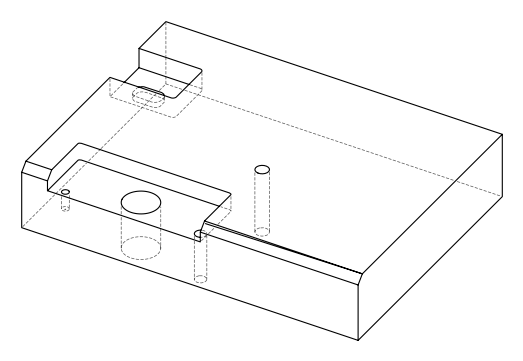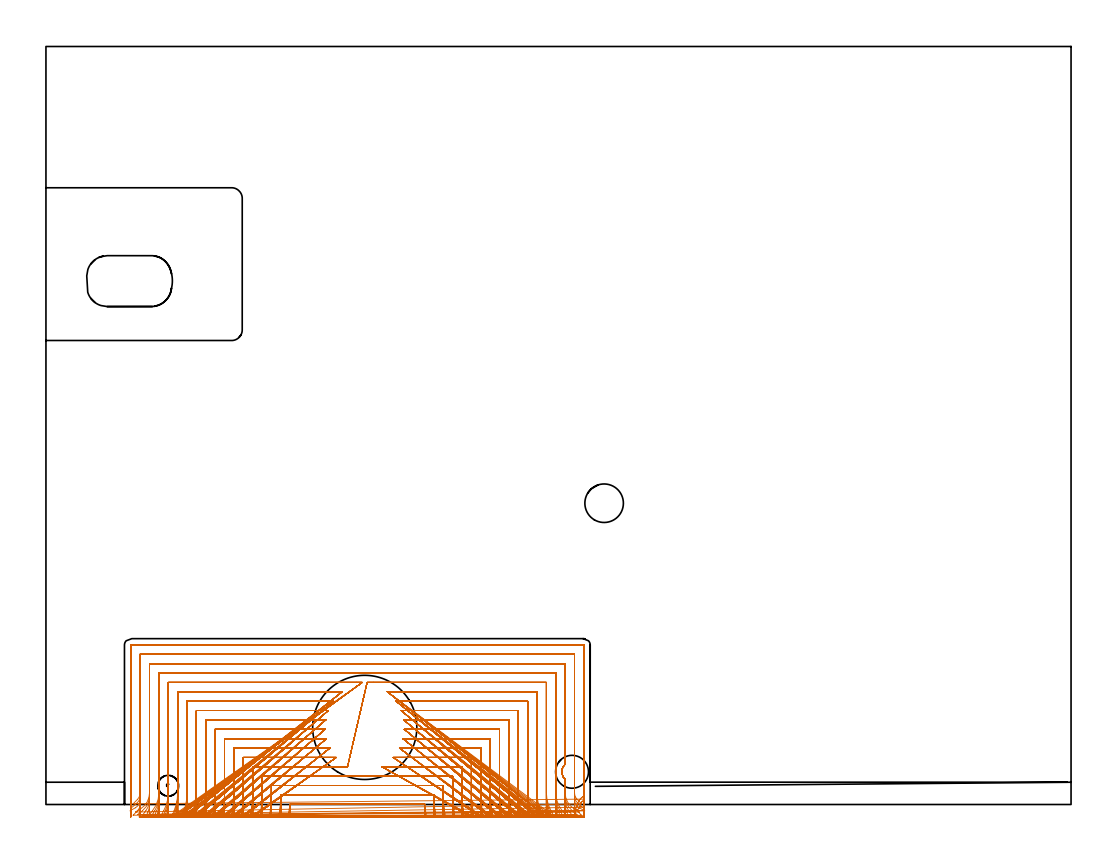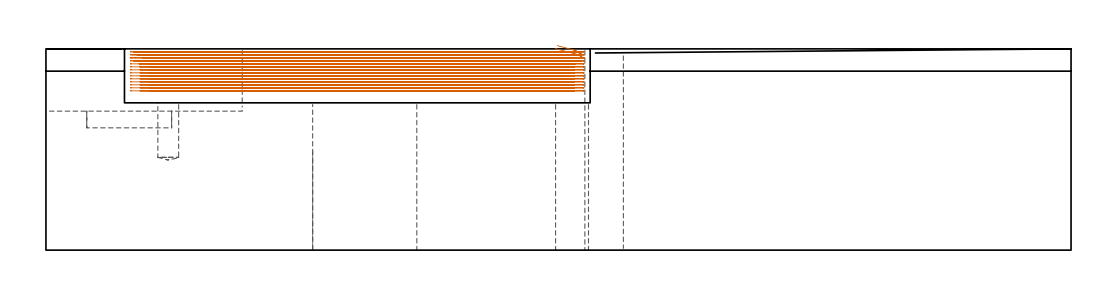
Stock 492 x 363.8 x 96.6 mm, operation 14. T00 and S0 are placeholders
(PLAN: 15 operations, 11 tool changes, 317.1 min)
(1 SPOT_DRILL | STEP1HOLE | NXT0321_9005460120000 | 0.04 min | 2836 mm3)
(2 SPOT_DRILL_1 | STEP1HOLE_1 | NXT0321_9005460120000 | 0.05 min | 182 mm3)
(3 SPOT_DRILL_2 | STEP1POCKET | NXT0321_9005460120000 | 0.03 min | 2808 mm3)
(4 DRILL_THROUGH_HOLE_INTO_CENTER | STEP1HOLE | NXT0301_065 | 0.31 min | 4894 mm3)
(5 DRILL_TO_ENLARGE_THROUGH_HOLE | STEP1HOLE | UGT0301_240 | 0.32 min | 11156 mm3)
(6 DRILL_BLIND_HOLE_INTO_CENTER | STEP1HOLE_1 | NXT0301_042 | 0.05 min | 298 mm3)
(7 GUN_DRILL_THROUGH_HOLE | STEP1HOLE_1 | UGT0307_003 | 0.49 min | 3298 mm3)
(8 SPADE_DRILL_TO_ENLARGE_THROUGH_HOLE | STEP1HOLE_1 | UGT0306_009 | 0.42 min | 22130 mm3)
(9 INDEXABLE_INSERT_DRILL_THROUGH_HOLE_FROM_SOLID | STEP1HOLE_2 | NXT0302_038 | 0.31 min | 189592 mm3)
(10 DRILL_BLIND_HOLE_INTO_CENTER_1 | STEP1POCKET | NXT0301_127 | 0.12 min | 2134 mm3)
(11 AREA_MILL | FG_CHAMFER_SURFACE | UGT0205_001 | 1.46 min | 2504 mm3)
(12 AREA_MILL_1 | FG_CHAMFER_SURFACE_1 | UGT0205_001 | 7.63 min | 13590 mm3)
(13 MILL_RECTANGULAR_POCKET | POCKET_RECTANGULAR_STRAIGHT | UGT0201_100 | Follow Part, ap 4.5, ae 75% | 2.06 min | 34466 mm3)
(14 MILL_SLOT | SLOT_PARTIAL_RECTANGULAR | NXT0201_008 | Follow Part, ap 1.5, ae 75% | 271.31 min | 401217 mm3)
(15 MILL_SLOT_1 | SLOT_PARTIAL_RECTANGULAR_1 | NXT0201_013 | Follow Part, ap 2.5, ae 75% | 32.54 min | 178965 mm3)
(TOOL NXT0321_9005460120000 | NC Spot Drill, 142deg, 12mm, Carbide, Uncoated | D12 PA142 FL30 Z2)
(TOOL NXT0301_065 | Carbide Drill 9.4mm [860.1-0940-075A1-MM 2214] | D9.4 PA140 FL98 Z2)
(TOOL UGT0301_240 | Twist Drill 15.8 mm | D15.8 PA118 FL120 Z2)
(TOOL NXT0301_042 | Carbide Drill 7.1mm [860.1-0710-057A1-MM 2214] | D7.1 PA140 FL85 Z2)
(TOOL UGT0307_003 | Gun Drill 7 mm | D7 PA130 FL24 Z1)
(TOOL UGT0306_009 | Spade Drill 18.5mm | D18.5 PA132 FL10 Z2)
(TOOL NXT0302_038 | Index. Insert Drill 50mm [880-D5000L50-04] | D50 PA176 FL200 Z2)
(TOOL NXT0301_127 | Carbide Drill 10mm [861.1-1000-030A1-GP GC34] | D10 PA150 FL31.2 Z2)
(TOOL UGT0205_001 | Chamfer Mill 20 x 3 x 45 deg. | D20 FL50 Z2)
(TOOL UGT0201_100 | End Mill 18 mm | D18 FL22 Z2)
(TOOL NXT0201_008 | ENDMILL 6mm [2P460-0600-NA 1630] | D6 FL26 Z6)
(TOOL NXT0201_013 | ENDMILL 10mm | D10 FL30 Z4)
(OP 14 MILL_SLOT, part 1 of 2)
G17 G21 G94 G90
T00 M6
G54
G17 G0 G90 X182.519 Y-5.981 S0 M3
G43 Z106.6 H1
Z95.161
G94 G1 X182.183 Y-3. F250.
G2 X181.897 Y0.1 R76.5 F500.
G1 X117.003
G2 X116.716 Y-3. R76.5
G1 X116.38 Y-5.981 F250.
X187.071 Y-5.979
X186.713 Y-3.
G2 X186.207 Y4.6 R72. F500.
G1 X112.693
G2 X112.186 Y-3. R72.
G1 X111.828 Y-5.979 F250.
X191.629 Y-5.976
X191.248 Y-3.
G2 X190.7 Y5.581 R67.5 F500.
G1 Y9.1
X108.2
Y5.588
G2 X107.651 Y-3. R67.5
G1 X107.27 Y-5.976 F250.
X196.196 Y-5.972
X195.787 Y-3.
G2 X195.2 Y5.581 R63. F500.
G1 Y13.6
X103.7
Y5.588
G2 X103.112 Y-3. R63.
G1 X102.703 Y-5.972 F250.
X200.773 Y-5.968
X200.333 Y-3.
G2 X199.7 Y5.581 R58.5 F500.
G1 Y18.1
X164.249
X161.249 F250.
X205.363 Y-5.962 F500.
X204.886 Y-3. F250.
G2 X204.2 Y5.581 R54. F500.
G1 Y22.6
X169.626
X166.626 F250.
X209.969 Y-5.955 F500.
X209.449 Y-3. F250.
G2 X208.7 Y5.581 R49.5 F500.
G1 Y27.1
X172.643
X169.643 F250.
X214.598 Y-5.945 F500.
X214.026 Y-3. F250.
G2 X213.2 Y5.581 R45. F500.
G1 Y31.6
X174.325
X171.325 F250.
X219.255 Y-5.932 F500.
X218.619 Y-3. F250.
G2 X217.7 Y5.581 R40.5 F500.
G1 Y36.1
X174.98
X171.98 F250.
X223.953 Y-5.914 F500.
X223.238 Y-3. F250.
G2 X222.2 Y5.581 R36. F500.
G1 Y40.6
X174.701
X171.701 F250.
X228.709 Y-5.887 F500.
X227.891 Y-3. F250.
G2 X226.7 Y5.581 R31.5 F500.
G1 Y45.1
X173.451
X170.451 F250.
X233.553 Y-5.844 F500.
X232.6 Y-3. F250.
G2 X231.2 Y5.581 R27. F500.
G1 Y49.6
X171.03
X168.03 F250.
X238.545 Y-5.773 F500.
X237.401 Y-3. F250.
G2 X235.7 Y5.581 R22.5 F500.
G1 Y54.1
X166.835
X163.835 F250.
X243.807 Y-5.637 F500.
X242.377 Y-3. F250.
G2 X240.2 Y5.581 R18. F500.
G1 Y58.6
X157.159
X154.159 F250.
X144.74 Y18.1 F500.
X141.74 F250.
X99.2 F500.
Y5.588
G2 X98.566 Y-3. R58.5
G1 X98.126 Y-5.967 F250.
X139.371 Y22.6 F500.
X136.371 F250.
X94.7 F500.
Y5.588
G2 X94.013 Y-3. R54.
G1 X93.536 Y-5.962 F250.
X136.358 Y27.1 F500.
X133.358 F250.
X90.2 F500.
Y5.588
G2 X89.449 Y-3. R49.5
G1 X88.929 Y-5.955 F250.
X134.678 Y31.6 F500.
X131.678 F250.
X85.7 F500.
Y5.588
G2 X84.873 Y-3. R45.
G1 X84.3 Y-5.945 F250.
X134.023 Y36.1 F500.
X131.023 F250.
X81.2 F500.
Y5.588
G2 X80.279 Y-3. R40.5
G1 X79.643 Y-5.932 F250.
X134.302 Y40.6 F500.
X131.302 F250.
X76.7 F500.
Y5.588
G2 X75.661 Y-3. R36.
G1 X74.945 Y-5.913 F250.
X135.55 Y45.1 F500.
X132.55 F250.
X72.2 F500.
Y5.588
G2 X71.007 Y-3. R31.5
G1 X70.189 Y-5.886 F250.
X137.97 Y49.6 F500.
X134.97 F250.
X67.7 F500.
Y5.588
G2 X66.298 Y-3. R27.
G1 X65.343 Y-5.844 F250.
X142.162 Y54.1 F500.
X139.162 F250.
X63.2 F500.
Y5.588
G2 X61.496 Y-3. R22.5
G1 X60.351 Y-5.773 F250.
X151.832 Y58.6 F500.
X148.832 F250.
X58.7 F500.
Y11.983
Y8.983 F250.
Y9.017
Y6.017
Y5.588 F500.
G2 X56.519 Y-3. R18.
G1 X55.088 Y-5.637 F250.
X249.685 Y-5.316
X247.778 Y-3.
G2 X244.7 Y5.581 R13.5 F500.
G1 Y63.1
X54.2
Y5.588
G2 X51.116 Y-3. R13.5
G1 X49.207 Y-5.315 F250.
X255.947 Y-3.635
X253.408 Y-2.037
G2 X249.2 Y5.581 R9. F500.
G1 Y12.083
G2 X248.317 Y13.155 R4.88
X249.2 Y19.311 R4.887
G1 Y67.6
X49.7
Y5.588
G2 X45.488 Y-2.032 R9.
G1 X42.948 Y-3.628 F250.
X257.076 Y0.291 F500.
X254.98 Y2.437 F250.
G2 X253.7 Y5.581 R4.5 F500.
G1 Y10.956
Y13.956 F250.
Y17.435
Y20.435
Y72.1 F500.
X45.2
Y5.588
G2 X43.918 Y2.443 R4.5
G1 X41.821 Y0.297 F250.
X258.2 Y2.581 F500.
Y5.581 F250.
Y76.5 F500.
X258.195 Y76.555
X258.155 Y76.595
X258.1 Y76.6
X40.8
X40.745 Y76.595
X40.705 Y76.555
X40.7 Y76.5
Y5.588
Y2.588 F250.
G0 Z106.6
X182.303 Y-5.987
Z93.722
G1 X182.026 Y-3.
G2 X181.802 Y0.1 R76.5 F500.
G1 X117.098
G2 X116.874 Y-3. R76.5
G1 X116.597 Y-5.987 F250.
X186.841 Y-5.986
X186.547 Y-3.
G2 X186.2 Y4.057 R72. F500.
G1 Y4.6
X112.7
Y4.058
G2 X112.353 Y-3. R72.
G1 X112.059 Y-5.986 F250.
X191.384 Y-5.984
X191.07 Y-3.
G2 X190.7 Y4.057 R67.5 F500.
G1 Y9.1
X108.2
Y4.058
G2 X107.83 Y-3. R67.5
G1 X107.516 Y-5.984 F250.
X195.933 Y-5.981
X195.597 Y-3.
G2 X195.2 Y4.057 R63. F500.
G1 Y13.6
X103.7
Y4.058
G2 X103.303 Y-3. R63.
G1 X102.967 Y-5.981 F250.
X200.489 Y-5.978
X200.127 Y-3.
G2 X199.7 Y4.057 R58.5 F500.
G1 Y18.1
X164.249
X161.249 F250.
X205.055 Y-5.974 F500.
X204.663 Y-3. F250.
G2 X204.2 Y4.057 R54. F500.
G1 Y22.6
X169.626
X166.626 F250.
X209.633 Y-5.969 F500.
X209.206 Y-3. F250.
G2 X208.7 Y4.057 R49.5 F500.
G1 Y27.1
X172.643
X169.643 F250.
X214.227 Y-5.963 F500.
X213.757 Y-3. F250.
G2 X213.2 Y4.057 R45. F500.
G1 Y31.6
X174.325
X171.325 F250.
X218.842 Y-5.954 F500.
X218.32 Y-3. F250.
G2 X217.7 Y4.057 R40.5 F500.
G1 Y36.1
X174.979
X171.979 F250.
X223.487 Y-5.942 F500.
X222.899 Y-3. F250.
G2 X222.2 Y4.057 R36. F500.
G1 Y40.6
X174.699
X171.699 F250.
X228.173 Y-5.924 F500.
X227.501 Y-3. F250.
G2 X226.7 Y4.057 R31.5 F500.
G1 Y45.1
X173.449
X170.449 F250.
X232.923 Y-5.896 F500.
X232.139 Y-3. F250.
G2 X231.2 Y4.057 R27. F500.
G1 Y49.6
X171.027
X168.027 F250.
X237.776 Y-5.849 F500.
X236.835 Y-3. F250.
G2 X235.7 Y4.057 R22.5 F500.
G1 Y54.1
X166.831
X163.831 F250.
X242.817 Y-5.76 F500.
X241.641 Y-3. F250.
G2 X240.2 Y4.057 R18. F500.
G1 Y58.6
X157.148
X154.148 F250.
X144.74 Y18.1 F500.
X141.74 F250.
X99.2 F500.
Y4.058
G2 X98.773 Y-3. R58.5
G1 X98.411 Y-5.978 F250.
X139.374 Y22.6 F500.
X136.374 F250.
X94.7 F500.
Y4.058
G2 X94.237 Y-3. R54.
G1 X93.845 Y-5.974 F250.
X136.362 Y27.1 F500.
X133.362 F250.
X90.2 F500.
Y4.058
G2 X89.694 Y-3. R49.5
G1 X89.266 Y-5.969 F250.
X134.683 Y31.6 F500.
X131.683 F250.
X85.7 F500.
Y4.058
G2 X85.143 Y-3. R45.
G1 X84.672 Y-5.963 F250.
X134.028 Y36.1 F500.
X131.028 F250.
X81.2 F500.
Y4.058
G2 X80.58 Y-3. R40.5
G1 X80.057 Y-5.954 F250.
X134.307 Y40.6 F500.
X131.307 F250.
X76.7 F500.
Y4.058
G2 X76.001 Y-3. R36.
G1 X75.413 Y-5.942 F250.
X135.555 Y45.1 F500.
X132.555 F250.
X72.2 F500.
Y4.058
G2 X71.399 Y-3. R31.5
G1 X70.727 Y-5.924 F250.
X137.975 Y49.6 F500.
X134.975 F250.
X67.7 F500.
Y4.058
G2 X66.761 Y-3. R27.
G1 X65.977 Y-5.896 F250.
X142.165 Y54.1 F500.
X139.165 F250.
X63.2 F500.
Y4.058
G2 X62.064 Y-3. R22.5
G1 X61.123 Y-5.849 F250.
X151.837 Y58.6 F500.
X148.837 F250.
X58.7 F500.
Y11.983
Y8.983 F250.
Y9.017
Y6.017
Y4.058 F500.
G2 X57.258 Y-3. R18.
G1 X56.082 Y-5.76 F250.
X248.26 Y-5.557
X246.692 Y-3.
G2 X244.7 Y4.057 R13.5 F500.
G1 Y63.1
X54.2
Y4.058
G2 X52.208 Y-3. R13.5
G1 X50.639 Y-5.557 F250.
X254.88 Y-4.829
X252.546 Y-2.945
G2 X249.2 Y4.057 R9. F500.
G1 Y12.083
G2 X248.317 Y13.155 R4.88
X249.2 Y19.311 R4.887
G1 Y67.6
X49.7
Y4.058
G2 X46.354 Y-2.944 R9.
G1 X44.019 Y-4.829 F250.
X257.551 Y-1.312 F500.
X255.273 Y0.64 F250.
G2 X253.7 Y4.057 R4.5 F500.
G1 Y10.966
Y13.966 F250.
Y17.435
Y20.435
Y72.1 F500.
X45.2
Y4.058
G2 X43.628 Y0.641 R4.5
G1 X41.349 Y-1.311 F250.
G0 X245.417 Y-3. Z98.161
G1 X252.217 Z96.339
X252.786 Y-2.898 Z96.184
X253.326 Y-2.688 Z96.029
X253.815 Y-2.38 Z95.874
X254.236 Y-1.983 Z95.719
X254.574 Y-1.514 Z95.564
X254.815 Y-0.988 Z95.409
X254.876 Y-0.751 Z95.343
X255.074 Y0.014 Z95.132
X255.305 Y0.743 Z94.927
X255.603 Y1.41 Z94.731
X256.016 Y2.1 Z94.516
X256.221 Y2.395 Z94.419
X256.57 Y2.804 Z94.275
X256.952 Y3.183 Z94.131
X257.24 Y3.419 Z94.031
X257.571 Y3.669 Z93.92
X258.2 Y4.057 Z93.722
Y76.5 F500.
X258.195 Y76.555
X258.155 Y76.595
X258.1 Y76.6
X40.8
X40.745 Y76.595
X40.705 Y76.555
X40.7 Y76.5
Y4.058
Y1.058 F250.
G0 Z106.6
X182.095 Y-5.993
Z92.283
G1 X181.886 Y-3.
G2 X181.733 Y0.1 R76.5 F500.
G1 X117.167
G2 X117.014 Y-3. R76.5
G1 X116.804 Y-5.993 F250.
X186.62 Y-5.992
X186.398 Y-3.
G2 X186.2 Y2.334 R72. F500.
G1 Y4.6
X112.7
Y2.337
G2 X112.502 Y-3. R72.
G1 X112.28 Y-5.992 F250.
X191.148 Y-5.991
X190.911 Y-3.
G2 X190.7 Y2.334 R67.5 F500.
G1 Y9.1
X108.2
Y2.337
G2 X107.989 Y-3. R67.5
G1 X107.752 Y-5.991 F250.
X195.68 Y-5.989
X195.426 Y-3.
G2 X195.2 Y2.334 R63. F500.
G1 Y13.6
X103.7
Y2.337
G2 X103.474 Y-3. R63.
G1 X103.219 Y-5.989 F250.
X200.217 Y-5.988
X199.944 Y-3.
G2 X199.7 Y2.334 R58.5 F500.
G1 Y18.1
X164.249
X161.249 F250.
X204.76 Y-5.985 F500.
X204.464 Y-3. F250.
G2 X204.2 Y2.334 R54. F500.
G1 Y22.6
X169.626
X166.626 F250.
X209.311 Y-5.983 F500.
X208.988 Y-3. F250.
G2 X208.7 Y2.334 R49.5 F500.
G1 Y27.1
X172.643
X169.643 F250.
X213.873 Y-5.979 F500.
X213.517 Y-3. F250.
G2 X213.2 Y2.334 R45. F500.
G1 Y31.6
X174.325
X171.325 F250.
X218.448 Y-5.974 F500.
X218.053 Y-3. F250.
G2 X217.7 Y2.334 R40.5 F500.
G1 Y36.1
X174.979
X171.979 F250.
X223.042 Y-5.967 F500.
X222.597 Y-3. F250.
G2 X222.2 Y2.334 R36. F500.
G1 Y40.6
X174.699
X171.699 F250.
X227.663 Y-5.957 F500.
X227.155 Y-3. F250.
G2 X226.7 Y2.334 R31.5 F500.
G1 Y45.1
X173.449
X170.449 F250.
X232.325 Y-5.941 F500.
X231.732 Y-3. F250.
G2 X231.2 Y2.334 R27. F500.
G1 Y49.6
X171.027
X168.027 F250.
X237.052 Y-5.914 F500.
X236.341 Y-3. F250.
G2 X235.7 Y2.334 R22.5 F500.
G1 Y54.1
X166.831
X163.831 F250.
X241.897 Y-5.865 F500.
X241.008 Y-3. F250.
G2 X240.2 Y2.334 R18. F500.
G1 Y58.6
X157.148
X154.148 F250.
X144.74 Y18.1 F500.
X141.74 F250.
X99.2 F500.
Y2.337
G2 X98.956 Y-3. R58.5
G1 X98.682 Y-5.987 F250.
X139.374 Y22.6 F500.
X136.374 F250.
X94.7 F500.
Y2.337
G2 X94.436 Y-3. R54.
G1 X94.139 Y-5.985 F250.
X136.362 Y27.1 F500.
X133.362 F250.
X90.2 F500.
Y2.337
G2 X89.911 Y-3. R49.5
G1 X89.588 Y-5.983 F250.
X134.683 Y31.6 F500.
X131.683 F250.
X85.7 F500.
Y2.337
G2 X85.382 Y-3. R45.
G1 X85.027 Y-5.979 F250.
X134.028 Y36.1 F500.
X131.028 F250.
X81.2 F500.
Y2.337
G2 X80.847 Y-3. R40.5
G1 X80.452 Y-5.974 F250.
X134.307 Y40.6 F500.
X131.307 F250.
X76.7 F500.
Y2.337
G2 X76.302 Y-3. R36.
G1 X75.858 Y-5.967 F250.
X135.555 Y45.1 F500.
X132.555 F250.
X72.2 F500.
Y2.337
G2 X71.745 Y-3. R31.5
G1 X71.236 Y-5.957 F250.
X137.975 Y49.6 F500.
X134.975 F250.
X67.7 F500.
Y2.337
G2 X67.167 Y-3. R27.
G1 X66.574 Y-5.941 F250.
X142.165 Y54.1 F500.
X139.165 F250.
X63.2 F500.
Y2.337
G2 X62.558 Y-3. R22.5
G1 X61.846 Y-5.914 F250.
X151.837 Y58.6 F500.
X148.837 F250.
X58.7 F500.
Y11.983
Y8.983 F250.
Y9.017
Y6.017
Y2.337 F500.
G2 X57.891 Y-3. R18.
G1 X57.001 Y-5.865 F250.
X246.984 Y-5.756
X245.798 Y-3.
G2 X244.7 Y2.334 R13.5 F500.
G1 Y63.1
X54.2
Y2.337
G2 X53.1 Y-3. R13.5
G1 X51.914 Y-5.756 F250.
X252.729 Y-5.416
X250.951 Y-3.
G2 X249.2 Y2.334 R9. F500.
G1 Y12.083
G2 X248.317 Y13.155 R4.88
X249.2 Y19.311 R4.887
G1 Y67.6
X49.7
Y2.337
G2 X47.947 Y-3. R9.
G1 X46.168 Y-5.416 F250.
X258.589 Y-3.061 F500.
X255.979 Y-1.58 F250.
G2 X253.7 Y2.334 R4.5 F500.
G1 Y10.966
Y13.966 F250.
Y17.435
Y20.435
Y72.1 F500.
X45.2
Y2.337
G2 X42.919 Y-1.578 R4.5
G1 X40.31 Y-3.058 F250.
G0 X244.499 Y-3. Z96.722
G1 X253.674 Z94.264
X254.338 Y-2.87 Z94.082
X254.955 Y-2.594 Z93.901
X255.496 Y-2.188 Z93.72
X255.932 Y-1.672 Z93.539
X256.242 Y-1.071 Z93.358
X256.31 Y-0.836 Z93.292
X256.442 Y-0.361 Z93.16
X256.597 Y0.091 Z93.032
X256.785 Y0.546 Z92.9
X256.99 Y0.948 Z92.779
X257.144 Y1.193 Z92.702
X257.329 Y1.463 Z92.614
X257.945 Y2.129 Z92.371
X258.2 Y2.334 Z92.283
Y76.5 F500.
X258.195 Y76.555
X258.155 Y76.595
X258.1 Y76.6
X40.8
X40.745 Y76.595
X40.705 Y76.555
X40.7 Y76.5
Y2.337
Y-0.663 F250.
G0 Z106.6
X181.887 Y-5.997
Z90.844
G1 X181.764 Y-3.
G2 X181.7 Y0.1 R76.5 F500.
G1 X117.2
G2 X117.136 Y-3. R76.5
G1 X117.013 Y-5.997 F250.
X186.399
X186.268 Y-3.
G2 X186.2 Y0.13 R72. F500.
G1 Y4.6
X112.7
Y0.134
G2 X112.632 Y-3. R72.
G1 X112.501 Y-5.997 F250.
X190.912
X190.773 Y-3.
G2 X190.7 Y0.13 R67.5 F500.
G1 Y9.1
X108.2
Y0.134
G2 X108.127 Y-3. R67.5
G1 X107.988 Y-5.997 F250.
X195.427 Y-5.996
X195.278 Y-3.
G2 X195.2 Y0.13 R63. F500.
G1 Y13.6
X103.7
Y0.134
G2 X103.622 Y-3. R63.
G1 X103.473 Y-5.996 F250.
X199.944
X199.784 Y-3.
G2 X199.7 Y0.13 R58.5 F500.
G1 Y18.1
X164.249
X161.249 F250.
X204.465 Y-5.995 F500.
X204.291 Y-3. F250.
G2 X204.2 Y0.13 R54. F500.
G1 Y22.6
X169.626
X166.626 F250.
X208.989 Y-5.994 F500.
X208.799 Y-3. F250.
G2 X208.7 Y0.13 R49.5 F500.
G1 Y27.1
X172.643
X169.643 F250.
X213.518 Y-5.993 F500.
X213.309 Y-3. F250.
G2 X213.2 Y0.13 R45. F500.
G1 Y31.6
X174.325
X171.325 F250.
X218.053 Y-5.991 F500.
X217.821 Y-3. F250.
G2 X217.7 Y0.13 R40.5 F500.
G1 Y36.1
X174.98
X171.98 F250.
X222.597 Y-5.989 F500.
X222.336 Y-3. F250.
G2 X222.2 Y0.13 R36. F500.
G1 Y40.6
X174.701
X171.701 F250.
X227.154 Y-5.985 F500.
X226.856 Y-3. F250.
G2 X226.7 Y0.13 R31.5 F500.
G1 Y45.1
X173.451
X170.451 F250.
X231.73 Y-5.98 F500.
X231.382 Y-3. F250.
G2 X231.2 Y0.13 R27. F500.
G1 Y49.6
X171.03
X168.03 F250.
X236.336 Y-5.971 F500.
X235.919 Y-3. F250.
G2 X235.7 Y0.13 R22.5 F500.
G1 Y54.1
X166.835
X163.835 F250.
X240.996 Y-5.954 F500.
X240.474 Y-3. F250.
G2 X240.2 Y0.13 R18. F500.
G1 Y58.6
X157.159
X154.159 F250.
X144.74 Y18.1 F500.
X141.74 F250.
X99.2 F500.
Y0.134
G2 X99.116 Y-3. R58.5
G1 X98.955 Y-5.996 F250.
X139.371 Y22.6 F500.
X136.371 F250.
X94.7 F500.
Y0.134
G2 X94.609 Y-3. R54.
G1 X94.435 Y-5.995 F250.
X136.358 Y27.1 F500.
X133.358 F250.
X90.2 F500.
Y0.134
G2 X90.101 Y-3. R49.5
G1 X89.911 Y-5.994 F250.
X134.678 Y31.6 F500.
X131.678 F250.
X85.7 F500.
Y0.134
G2 X85.591 Y-3. R45.
G1 X85.382 Y-5.993 F250.
X134.024 Y36.1 F500.
X131.024 F250.
X81.2 F500.
Y0.134
G2 X81.079 Y-3. R40.5
G1 X80.846 Y-5.991 F250.
X134.302 Y40.6 F500.
X131.302 F250.
X76.7 F500.
Y0.134
G2 X76.563 Y-3. R36.
G1 X76.302 Y-5.989 F250.
X135.55 Y45.1 F500.
X132.55 F250.
X72.2 F500.
Y0.134
G2 X72.044 Y-3. R31.5
G1 X71.745 Y-5.985 F250.
X137.97 Y49.6 F500.
X134.97 F250.
X67.7 F500.
Y0.134
G2 X67.518 Y-3. R27.
G1 X67.169 Y-5.98 F250.
X142.162 Y54.1 F500.
X139.162 F250.
X63.2 F500.
Y0.134
G2 X62.981 Y-3. R22.5
G1 X62.563 Y-5.971 F250.
X151.832 Y58.6 F500.
X148.832 F250.
X58.7 F500.
Y11.983
Y8.983 F250.
Y9.017
Y6.017
Y0.134 F500.
G2 X58.425 Y-3. R18.
G1 X57.903 Y-5.954 F250.
X245.764 Y-5.918
X245.068 Y-3.
G2 X244.7 Y0.13 R13.5 F500.
G1 Y63.1
X54.2
Y0.134
G2 X53.831 Y-3. R13.5
G1 X53.135 Y-5.918 F250.
X250.805 Y-5.813
X249.762 Y-3.
G2 X249.2 Y0.13 R9. F500.
G1 Y12.083
G2 X248.317 Y13.155 R4.88
X249.2 Y19.311 R4.887
G1 Y67.6
X49.7
Y0.134
G2 X49.137 Y-3. R9.
G1 X48.092 Y-5.812 F250.
X257.052 Y-5.155
X254.966 Y-2.999
G2 X253.7 Y0.13 R4.5 F500.
G1 Y10.966
Y13.966 F250.
Y17.435
Y20.435
Y72.1 F500.
X45.2
Y0.134
G2 X43.931 Y-2.999 R4.5
G1 X41.842 Y-5.152 F250.
X258.2 Y-2.87 F500.
Y0.13 F250.
Y76.5 F500.
X258.195 Y76.555
X258.155 Y76.595
X258.1 Y76.6
X40.8
X40.745 Y76.595
X40.705 Y76.555
X40.7 Y76.5
Y0.134
Y-2.866 F250.
G0 Z106.6
X181.727 Y-6.
Z89.405
G1 X181.703 Y-3.
G2 X181.7 Y-2.373 R76.5 F500.
G1 Y0.1
X117.2
Y-2.374
G2 X117.197 Y-3. R76.5
G1 X117.173 Y-6. F250.
X186.229
X186.203 Y-3.
G2 X186.2 Y-2.373 R72. F500.
G1 Y4.6
X112.7
Y-2.374
G2 X112.697 Y-3. R72.
G1 X112.671 Y-6. F250.
X190.731
X190.703 Y-3.
G2 X190.7 Y-2.373 R67.5 F500.
G1 Y9.1
X108.2
Y-2.374
G2 X108.197 Y-3. R67.5
G1 X108.169 Y-6. F250.
X195.233
X195.203 Y-3.
G2 X195.2 Y-2.373 R63. F500.
G1 Y13.6
X103.7
Y-2.374
G2 X103.697 Y-3. R63.
G1 X103.667 Y-6. F250.
X199.735
X199.703 Y-3.
G2 X199.7 Y-2.373 R58.5 F500.
G1 Y18.1
X164.249
X161.249 F250.
X204.238 Y-6. F500.
X204.204 Y-3. F250.
G2 X204.2 Y-2.373 R54. F500.
G1 Y22.6
X169.626
X166.626 F250.
X208.742 Y-6. F500.
X208.704 Y-3. F250.
G2 X208.7 Y-2.373 R49.5 F500.
G1 Y27.1
X172.643
X169.643 F250.
X213.246 Y-6. F500.
X213.204 Y-3. F250.
G2 X213.2 Y-2.373 R45. F500.
G1 Y31.6
X174.325
X171.325 F250.
X217.751 Y-6. F500.
X217.705 Y-3. F250.
G2 X217.7 Y-2.373 R40.5 F500.
G1 Y36.1
X174.98
X171.98 F250.
X222.258 Y-6. F500.
X222.205 Y-3. F250.
G2 X222.2 Y-2.373 R36. F500.
G1 Y40.6
X174.701
X171.701 F250.
X226.766 Y-5.999 F500.
X226.706 Y-3. F250.
G2 X226.7 Y-2.373 R31.5 F500.
G1 Y45.1
X173.451
X170.451 F250.
X231.277 Y-5.999 F500.
X231.207 Y-3. F250.
G2 X231.2 Y-2.373 R27. F500.
G1 Y49.6
X171.03
X168.03 F250.
X235.792 Y-5.999 F500.
X235.709 Y-3. F250.
G2 X235.7 Y-2.373 R22.5 F500.
G1 Y54.1
X166.835
X163.835 F250.
X240.315 Y-5.998 F500.
X240.211 Y-3. F250.
G2 X240.2 Y-2.373 R18. F500.
G1 Y58.6
X157.159
X154.159 F250.
X144.74 Y18.1 F500.
X141.74 F250.
X99.2 F500.
Y-2.374
G2 X99.197 Y-3. R58.5
G1 X99.165 Y-6. F250.
X139.371 Y22.6 F500.
X136.371 F250.
X94.7 F500.
Y-2.374
G2 X94.696 Y-3. R54.
G1 X94.662 Y-6. F250.
X136.358 Y27.1 F500.
X133.358 F250.
X90.2 F500.
Y-2.374
G2 X90.196 Y-3. R49.5
G1 X90.158 Y-6. F250.
X134.678 Y31.6 F500.
X131.678 F250.
X85.7 F500.
Y-2.374
G2 X85.696 Y-3. R45.
G1 X85.654 Y-6. F250.
X134.024 Y36.1 F500.
X131.024 F250.
X81.2 F500.
Y-2.374
G2 X81.195 Y-3. R40.5
G1 X81.149 Y-6. F250.
X134.302 Y40.6 F500.
X131.302 F250.
X76.7 F500.
Y-2.374
G2 X76.695 Y-3. R36.
G1 X76.642 Y-6. F250.
X135.55 Y45.1 F500.
X132.55 F250.
X72.2 F500.
Y-2.374
G2 X72.194 Y-3. R31.5
G1 X72.134 Y-5.999 F250.
X137.97 Y49.6 F500.
X134.97 F250.
X67.7 F500.
Y-2.374
G2 X67.693 Y-3. R27.
G1 X67.623 Y-5.999 F250.
X142.162 Y54.1 F500.
X139.162 F250.
X63.2 F500.
Y-2.374
G2 X63.191 Y-3. R22.5
G1 X63.108 Y-5.999 F250.
X151.832 Y58.6 F500.
X148.832 F250.
X58.7 F500.
Y11.983
Y8.983 F250.
Y9.017
Y6.017
Y-2.374 F500.
G2 X58.689 Y-3. R18.
G1 X58.585 Y-5.998 F250.
X244.854 Y-5.997
X244.715 Y-3.
G2 X244.7 Y-2.373 R13.5 F500.
G1 Y63.1
X54.2
Y-2.374
G2 X54.185 Y-3. R13.5
G1 X54.046 Y-5.997 F250.
X249.431 Y-5.993
X249.222 Y-3.
G2 X249.2 Y-2.373 R9. F500.
G1 Y12.083
G2 X248.317 Y13.155 R4.88
X249.2 Y19.311 R4.887
G1 Y67.6
X49.7
Y-2.374
G2 X49.678 Y-3. R9.
G1 X49.47 Y-5.993 F250.
X254.162 Y-5.971
X253.744 Y-3.
G2 X253.7 Y-2.373 R4.5 F500.
G1 Y10.966
Y13.966 F250.
Y17.434
Y20.434
Y72.1 F500.
X45.2
Y-2.374
G2 X45.156 Y-3. R4.5
G1 X44.739 Y-5.971 F250.
X258.2 Y-5.373
Y-2.373
Y76.5 F500.
X258.195 Y76.555
X258.155 Y76.595
X258.1 Y76.6
X40.8
X40.745 Y76.595
X40.705 Y76.555
X40.7 Y76.5
Y-2.374
Y-5.374 F250.
G0 X181.701 Y-6. Z87.967
G1 X181.7 Y-3.
Y0.1 F500.
X117.2
Y-3.
X117.199 Y-6. F250.
X186.201
X186.2 Y-3.
Y4.6 F500.
X112.7
Y-3.
X112.699 Y-6. F250.
X190.701
X190.7 Y-3.
Y9.1 F500.
X108.2
Y-3.
X108.199 Y-6. F250.
X195.201
X195.2 Y-3.
Y13.6 F500.
X103.7
Y-3.
X103.699 Y-6. F250.
X199.701
X199.7 Y-3.
Y18.1 F500.
X164.249
X161.249 F250.
X204.201 Y-6. F500.
X204.2 Y-3. F250.
Y22.6 F500.
X169.626
X166.626 F250.
X208.701 Y-6. F500.
X208.7 Y-3. F250.
Y27.1 F500.
X172.643
X169.643 F250.
X213.201 Y-6. F500.
X213.2 Y-3. F250.
Y31.6 F500.
X174.325
X171.325 F250.
X217.702 Y-6. F500.
X217.7 Y-3. F250.
Y36.1 F500.
X174.98
X171.98 F250.
X222.202 Y-6. F500.
X222.2 Y-3. F250.
Y40.6 F500.
X174.701
X171.701 F250.
X226.702 Y-6. F500.
X226.7 Y-3. F250.
Y45.1 F500.
X173.451
X170.451 F250.
X231.202 Y-6. F500.
X231.2 Y-3. F250.
Y49.6 F500.
X171.03
X168.03 F250.
X235.703 Y-6. F500.
X235.7 Y-3. F250.
Y54.1 F500.
X166.835
X163.835 F250.
X240.203 Y-6. F500.
X240.2 Y-3. F250.
Y58.6 F500.
X157.159
X154.159 F250.
X144.74 Y18.1 F500.
X141.74 F250.
X99.2 F500.
Y-3.
X99.199 Y-6. F250.
X139.371 Y22.6 F500.
X136.371 F250.
X94.7 F500.
Y-3.
X94.699 Y-6. F250.
X136.357 Y27.1 F500.
X133.357 F250.
X90.2 F500.
Y-3.
X90.199 Y-6. F250.
X134.678 Y31.6 F500.
X131.678 F250.
X85.7 F500.
Y-3.
X85.698 Y-6. F250.
X134.023 Y36.1 F500.
X131.023 F250.
X81.2 F500.
Y-3.
X81.198 Y-6. F250.
X134.301 Y40.6 F500.
X131.301 F250.
X76.7 F500.
Y-3.
X76.698 Y-6. F250.
X135.55 Y45.1 F500.
X132.55 F250.
X72.2 F500.
Y-3.
X72.198 Y-6. F250.
X137.97 Y49.6 F500.
X134.97 F250.
X67.7 F500.
Y-3.
X67.697 Y-6. F250.
X142.162 Y54.1 F500.
X139.162 F250.
X63.2 F500.
Y-3.
X63.197 Y-6. F250.
X151.832 Y58.6 F500.
X148.832 F250.
X58.7 F500.
Y11.983
Y8.983 F250.
Y9.017
Y6.017
Y-3. F500.
X58.696 Y-6. F250.
X244.705
X244.7 Y-3.
Y63.1 F500.
X54.2
Y-3.
X54.195 Y-6. F250.
X249.207
X249.2 Y-3.
Y12.083 F500.
G2 X248.317 Y13.155 R4.88
X249.2 Y19.311 R4.887
G1 Y67.6
X49.7
Y-3.
X49.692 Y-6. F250.
X253.714
X253.7 Y-3.
Y10.966 F500.
Y13.966 F250.
Y17.434
Y20.434
Y72.1 F500.
X45.2
Y-3.
X45.184 Y-6. F250.
X258.2 Y-5.98
Y-2.98
Y76.5 F500.
X258.195 Y76.555
X258.155 Y76.595
X258.1 Y76.6
X40.8
X40.745 Y76.595
X40.705 Y76.555
X40.7 Y76.5
Y-2.977
Y-5.977 F250.
G0 X181.7 Y-6. Z86.528
G1 Y-3.
Y0.1 F500.
X117.2
Y-3.
Y-6. F250.
X186.2
Y-3.
Y4.6 F500.
X112.7
Y-3.
Y-6. F250.
X190.7
Y-3.
Y9.1 F500.
X108.2
Y-3.
Y-6. F250.
X195.2
Y-3.
Y13.6 F500.
X103.7
Y-3.
Y-6. F250.
X199.7
Y-3.
Y18.1 F500.
X164.249
X161.249 F250.
X204.2 Y-6. F500.
Y-3. F250.
Y22.6 F500.
X169.626
X166.626 F250.
X208.7 Y-6. F500.
Y-3. F250.
Y27.1 F500.
X172.643
X169.643 F250.
X213.2 Y-6. F500.
Y-3. F250.
Y31.6 F500.
X174.325
X171.325 F250.
X217.7 Y-6. F500.
Y-3. F250.
Y36.1 F500.
X174.98
X171.98 F250.
X222.2 Y-6. F500.
Y-3. F250.
Y40.6 F500.
X174.701
X171.701 F250.
X226.7 Y-6. F500.
Y-3. F250.
Y45.1 F500.
X173.451
X170.451 F250.
X231.2 Y-6. F500.
Y-3. F250.
Y49.6 F500.
X171.03
X168.03 F250.
X235.7 Y-6. F500.
Y-3. F250.
Y54.1 F500.
X166.835
X163.835 F250.
X240.2 Y-6. F500.
Y-3. F250.
Y58.6 F500.
X157.159
X154.159 F250.
X144.74 Y18.1 F500.
X141.74 F250.
X99.2 F500.
Y-3.
Y-6. F250.
X139.371 Y22.6 F500.
X136.371 F250.
X94.7 F500.
Y-3.
Y-6. F250.
X136.357 Y27.1 F500.
X133.357 F250.
X90.2 F500.
Y-3.
Y-6. F250.
X134.678 Y31.6 F500.
X131.678 F250.
X85.7 F500.
Y-3.
Y-6. F250.
X134.023 Y36.1 F500.
X131.023 F250.
X81.2 F500.
Y-3.
Y-6. F250.
X134.301 Y40.6 F500.
X131.301 F250.
X76.7 F500.
Y-3.
Y-6. F250.
X135.55 Y45.1 F500.
X132.55 F250.
X72.2 F500.
Y-3.
Y-6. F250.
X137.97 Y49.6 F500.
X134.97 F250.
X67.7 F500.
Y-3.
Y-6. F250.
X142.162 Y54.1 F500.
X139.162 F250.
X63.2 F500.
Y-3.
Y-6. F250.
X151.832 Y58.6 F500.
X148.832 F250.
X58.7 F500.
Y11.983
Y8.983 F250.
Y9.017
Y6.017
Y-3. F500.
Y-6. F250.
X244.7
Y-3.
Y63.1 F500.
X54.2
Y-3.
Y-6. F250.
X249.2
Y-3.
Y12.083 F500.
G2 X248.317 Y13.155 R4.88
X249.2 Y19.311 R4.887
G1 Y67.6
X49.7
Y-3.
Y-6. F250.
X253.7
Y-3.
Y10.966 F500.
Y13.966 F250.
Y17.435
Y20.435
Y72.1 F500.
X45.2
Y-3.
Y-6. F250.
X258.2
Y-3.
Y76.5 F500.
X258.195 Y76.555
X258.155 Y76.595
X258.1 Y76.6
X40.8
X40.745 Y76.595
X40.705 Y76.555
X40.7 Y76.5
Y-3.
Y-6. F250.
G0 X181.7 Z85.089
G1 Y-3.
Y0.1 F500.
X117.2
Y-3.
Y-6. F250.
X186.2
Y-3.
Y4.6 F500.
X112.7
Y-3.
Y-6. F250.
X190.7
Y-3.
Y9.1 F500.
X108.2
Y-3.
Y-6. F250.
X195.2
Y-3.
Y13.6 F500.
X103.7
Y-3.
Y-6. F250.
X199.7
Y-3.
Y18.1 F500.
X164.247
X161.247 F250.
X204.2 Y-6. F500.
Y-3. F250.
Y22.6 F500.
X169.624
X166.624 F250.
X208.7 Y-6. F500.
Y-3. F250.
Y27.1 F500.
X172.641
X169.641 F250.
X213.2 Y-6. F500.
Y-3. F250.
Y31.6 F500.
X174.321
X171.321 F250.
X217.7 Y-6. F500.
Y-3. F250.
Y36.1 F500.
X174.98
X171.98 F250.
X222.2 Y-6. F500.
Y-3. F250.
Y40.6 F500.
X174.701
X171.701 F250.
X226.7 Y-6. F500.
Y-3. F250.
Y45.1 F500.
X173.451
X170.451 F250.
X231.2 Y-6. F500.
Y-3. F250.
Y49.6 F500.
X171.03
X168.03 F250.
X235.7 Y-6. F500.
Y-3. F250.
Y54.1 F500.
X166.835
X163.835 F250.
X240.2 Y-6. F500.
Y-3. F250.
Y58.6 F500.
X157.159
X154.159 F250.
X144.74 Y18.1 F500.
X141.74 F250.
X99.2 F500.
Y-3.
Y-6. F250.
X139.371 Y22.6 F500.
X136.371 F250.
X94.7 F500.
Y-3.
Y-6. F250.
X136.357 Y27.1 F500.
X133.357 F250.
X90.2 F500.
Y-3.
Y-6. F250.
X134.678 Y31.6 F500.
X131.678 F250.
X85.7 F500.
Y-3.
Y-6. F250.
X134.023 Y36.1 F500.
X131.023 F250.
X81.2 F500.
Y-3.
Y-6. F250.
X134.301 Y40.6 F500.
X131.301 F250.
X76.7 F500.
Y-3.
Y-6. F250.
X135.55 Y45.1 F500.
X132.55 F250.
X72.2 F500.
Y-3.
Y-6. F250.
X137.97 Y49.6 F500.
X134.97 F250.
X67.7 F500.
Y-3.
Y-6. F250.
X142.162 Y54.1 F500.
X139.162 F250.
X63.2 F500.
Y-3.
Y-6. F250.
X151.832 Y58.6 F500.
X148.832 F250.
X58.7 F500.
Y11.983
Y8.983 F250.
Y9.017
Y6.017
Y-3. F500.
Y-6. F250.
X244.7
Y-3.
Y63.1 F500.
X54.2
Y-3.
Y-6. F250.
X249.2
Y-3.
Y12.083 F500.
G2 X248.317 Y13.155 R4.88
X249.2 Y19.311 R4.887
G1 Y67.6
X49.7
Y-3.
Y-6. F250.
X253.7
Y-3.
Y10.966 F500.
Y13.966 F250.
Y17.435
Y20.435
Y72.1 F500.
X45.2
Y-3.
Y-6. F250.
X258.2
Y-3.
Y76.5 F500.
X258.195 Y76.555
X258.155 Y76.595
X258.1 Y76.6
X40.8
X40.745 Y76.595
X40.705 Y76.555
X40.7 Y76.5
Y-3.
Y-6. F250.
G0 X181.7 Z83.65
G1 Y-3.
Y0.1 F500.
X117.2
Y-3.
Y-6. F250.
X186.2
Y-3.
Y4.6 F500.
X112.7
Y-3.
Y-6. F250.
X190.7
Y-3.
Y9.1 F500.
X108.2
Y-3.
Y-6. F250.
X195.2
Y-3.
Y13.6 F500.
X103.7
Y-3.
Y-6. F250.
X199.7
Y-3.
Y18.1 F500.
X164.247
X161.247 F250.
X204.2 Y-6. F500.
Y-3. F250.
Y22.6 F500.
X169.624
X166.624 F250.
X208.7 Y-6. F500.
Y-3. F250.
Y27.1 F500.
X172.641
X169.641 F250.
X213.2 Y-6. F500.
Y-3. F250.
Y31.6 F500.
X174.321
X171.321 F250.
X217.7 Y-6. F500.
Y-3. F250.
Y36.1 F500.
X174.98
X171.98 F250.
X222.2 Y-6. F500.
Y-3. F250.
Y40.6 F500.
X174.701
X171.701 F250.
X226.7 Y-6. F500.
Y-3. F250.
Y45.1 F500.
X173.451
X170.451 F250.
X231.2 Y-6. F500.
Y-3. F250.
Y49.6 F500.
X171.03
X168.03 F250.
X235.7 Y-6. F500.
Y-3. F250.
Y54.1 F500.
X166.835
X163.835 F250.
X240.2 Y-6. F500.
Y-3. F250.
Y58.6 F500.
X157.159
X154.159 F250.
X144.74 Y18.1 F500.
X141.74 F250.
X99.2 F500.
Y-3.
Y-6. F250.
X139.371 Y22.6 F500.
X136.371 F250.
X94.7 F500.
Y-3.
Y-6. F250.
X136.357 Y27.1 F500.
X133.357 F250.
X90.2 F500.
Y-3.
Y-6. F250.
X134.678 Y31.6 F500.
X131.678 F250.
X85.7 F500.
Y-3.
Y-6. F250.
X134.023 Y36.1 F500.
X131.023 F250.
X81.2 F500.
Y-3.
Y-6. F250.
X134.301 Y40.6 F500.
X131.301 F250.
X76.7 F500.
Y-3.
Y-6. F250.
X135.55 Y45.1 F500.
X132.55 F250.
X72.2 F500.
Y-3.
Y-6. F250.
X137.97 Y49.6 F500.
X134.97 F250.
X67.7 F500.
Y-3.
Y-6. F250.
X142.162 Y54.1 F500.
X139.162 F250.
X63.2 F500.
Y-3.
Y-6. F250.
X151.832 Y58.6 F500.
X148.832 F250.
X58.7 F500.
Y11.983
Y8.983 F250.
Y9.017
Y6.017
Y-3. F500.
Y-6. F250.
X244.7
Y-3.
Y63.1 F500.
X54.2
Y-3.
Y-6. F250.
X249.2
Y-3.
Y12.083 F500.
G2 X248.317 Y13.155 R4.88
X249.2 Y19.311 R4.887
G1 Y67.6
X49.7
Y-3.
Y-6. F250.
X253.7
Y-3.
Y10.966 F500.
Y13.966 F250.
Y17.435
Y20.435
Y72.1 F500.
X45.2
Y-3.
Y-6. F250.
X258.2
Y-3.
Y76.5 F500.
X258.195 Y76.555
X258.155 Y76.595
X258.1 Y76.6
X40.8
X40.745 Y76.595
X40.705 Y76.555
X40.7 Y76.5
Y-3.
Y-6. F250.
G0 X181.7 Z82.211
G1 Y-3.
Y0.1 F500.
X117.2
Y-3.
Y-6. F250.
X186.2
Y-3.
Y4.6 F500.
X112.7
Y-3.
Y-6. F250.
X190.7
Y-3.
Y9.1 F500.
X108.2
Y-3.
Y-6. F250.
X195.2
Y-3.
Y13.6 F500.
X103.7
Y-3.
Y-6. F250.
X199.7
Y-3.
Y18.1 F500.
X164.249
X161.249 F250.
X204.2 Y-6. F500.
Y-3. F250.
Y22.6 F500.
X169.626
X166.626 F250.
X208.7 Y-6. F500.
Y-3. F250.
Y27.1 F500.
X172.643
X169.643 F250.
X213.2 Y-6. F500.
Y-3. F250.
Y31.6 F500.
X174.325
X171.325 F250.
X217.7 Y-6. F500.
Y-3. F250.
Y36.1 F500.
X174.98
X171.98 F250.
X222.2 Y-6. F500.
Y-3. F250.
Y40.6 F500.
X174.701
X171.701 F250.
X226.7 Y-6. F500.
Y-3. F250.
Y45.1 F500.
X173.451
X170.451 F250.
X231.2 Y-6. F500.
Y-3. F250.
Y49.6 F500.
X171.03
X168.03 F250.
X235.7 Y-6. F500.
Y-3. F250.
Y54.1 F500.
X166.835
X163.835 F250.
X240.2 Y-6. F500.
Y-3. F250.
Y58.6 F500.
X157.159
X154.159 F250.
X144.74 Y18.1 F500.
X141.74 F250.
X99.2 F500.
Y-3.
Y-6. F250.
X139.371 Y22.6 F500.
X136.371 F250.
X94.7 F500.
Y-3.
Y-6. F250.
X136.357 Y27.1 F500.
X133.357 F250.
X90.2 F500.
Y-3.
Y-6. F250.
X134.678 Y31.6 F500.
X131.678 F250.
X85.7 F500.
Y-3.
Y-6. F250.
X134.023 Y36.1 F500.
X131.023 F250.
X81.2 F500.
Y-3.
Y-6. F250.
X134.301 Y40.6 F500.
X131.301 F250.
X76.7 F500.
Y-3.
Y-6. F250.
X135.55 Y45.1 F500.
X132.55 F250.
X72.2 F500.
Y-3.
Y-6. F250.
X137.97 Y49.6 F500.
X134.97 F250.
X67.7 F500.
Y-3.
Y-6. F250.
X142.162 Y54.1 F500.
X139.162 F250.
X63.2 F500.
Y-3.
Y-6. F250.
X151.832 Y58.6 F500.
X148.832 F250.
X58.7 F500.
Y11.983
Y8.983 F250.
Y9.017
Y6.017
Y-3. F500.
Y-6. F250.
X244.7
Y-3.
Y63.1 F500.
X54.2
Y-3.
Y-6. F250.
X249.2
Y-3.
Y12.083 F500.
G2 X248.317 Y13.155 R4.88
X249.2 Y19.311 R4.887
G1 Y67.6
X49.7
Y-3.
Y-6. F250.
X253.7
Y-3.
Y10.966 F500.
Y13.966 F250.
Y17.435
Y20.435
Y72.1 F500.
X45.2
Y-3.
Y-6. F250.
X258.2
Y-3.
Y76.5 F500.
X258.195 Y76.555
X258.155 Y76.595
X258.1 Y76.6
X40.8
X40.745 Y76.595
X40.705 Y76.555
X40.7 Y76.5
Y-3.
Y-6. F250.
G0 X181.7 Z80.772
G1 Y-3.
Y0.1 F500.
X117.2
Y-3.
Y-6. F250.
X186.2
Y-3.
Y4.6 F500.
X112.7
Y-3.
Y-6. F250.
X190.7
Y-3.
Y9.1 F500.
X108.2
Y-3.
Y-6. F250.
X195.2
Y-3.
Y13.6 F500.
X103.7
Y-3.
Y-6. F250.
X199.7
Y-3.
Y18.1 F500.
X164.249
X161.249 F250.
X204.2 Y-6. F500.
Y-3. F250.
Y22.6 F500.
X169.626
X166.626 F250.
X208.7 Y-6. F500.
Y-3. F250.
Y27.1 F500.
X172.643
X169.643 F250.
X213.2 Y-6. F500.
Y-3. F250.
Y31.6 F500.
X174.325
X171.325 F250.
X217.7 Y-6. F500.
Y-3. F250.
Y36.1 F500.
X174.98
X171.98 F250.
X222.2 Y-6. F500.
Y-3. F250.
Y40.6 F500.
X174.701
X171.701 F250.
X226.7 Y-6. F500.
Y-3. F250.
Y45.1 F500.
X173.451
X170.451 F250.
X231.2 Y-6. F500.
Y-3. F250.
Y49.6 F500.
X171.03
X168.03 F250.
X235.7 Y-6. F500.
Y-3. F250.
Y54.1 F500.
X166.835
X163.835 F250.
X240.2 Y-6. F500.
Y-3. F250.
Y58.6 F500.
X157.159
X154.159 F250.
X144.74 Y18.1 F500.
X141.74 F250.
X99.2 F500.
Y-3.
Y-6. F250.
X139.371 Y22.6 F500.
X136.371 F250.
X94.7 F500.
Y-3.
Y-6. F250.
X136.357 Y27.1 F500.
X133.357 F250.
X90.2 F500.
Y-3.
Y-6. F250.
X134.678 Y31.6 F500.
X131.678 F250.
X85.7 F500.
Y-3.
Y-6. F250.
X134.023 Y36.1 F500.
X131.023 F250.
X81.2 F500.
Y-3.
Y-6. F250.
X134.301 Y40.6 F500.
X131.301 F250.
X76.7 F500.
Y-3.
Y-6. F250.
X135.55 Y45.1 F500.
X132.55 F250.
X72.2 F500.
Y-3.
Y-6. F250.
X137.97 Y49.6 F500.
X134.97 F250.
X67.7 F500.
Y-3.
Y-6. F250.
X142.162 Y54.1 F500.
X139.162 F250.
X63.2 F500.
Y-3.
Y-6. F250.
X151.832 Y58.6 F500.
X148.832 F250.
X58.7 F500.
Y11.983
Y8.983 F250.
Y9.017
Y6.017
Y-3. F500.
Y-6. F250.
X244.7
Y-3.
Y63.1 F500.
X54.2
Y-3.
Y-6. F250.
X249.2
Y-3.
Y12.083 F500.
G2 X248.317 Y13.155 R4.88
X249.2 Y19.311 R4.887
G1 Y67.6
X49.7
Y-3.
Y-6. F250.
X253.7
Y-3.
Y10.966 F500.
Y13.966 F250.
Y17.435
Y20.435
Y72.1 F500.
X45.2
Y-3.
Y-6. F250.
X258.2
Y-3.
Y76.5 F500.
X258.195 Y76.555
X258.155 Y76.595
X258.1 Y76.6
X40.8
X40.745 Y76.595
X40.705 Y76.555
X40.7 Y76.5
Y-3.
Y-6. F250.
G0 X181.7 Z79.333
G1 Y-3.
Y0.1 F500.
X117.2
Y-3.
Y-6. F250.
X186.2
Y-3.
Y4.6 F500.
X112.7
Y-3.
Y-6. F250.
X190.7
Y-3.
Y9.1 F500.
X108.2
Y-3.
Y-6. F250.
X195.2
Y-3.
Y13.6 F500.
X103.7
Y-3.
Y-6. F250.
X199.7
Y-3.
Y18.1 F500.
X164.249
X161.249 F250.
X204.2 Y-6. F500.
Y-3. F250.
Y22.6 F500.
X169.626
X166.626 F250.
X208.7 Y-6. F500.
Y-3. F250.
Y27.1 F500.
X172.643
X169.643 F250.
X213.2 Y-6. F500.
Y-3. F250.
Y31.6 F500.
X174.325
X171.325 F250.
X217.7 Y-6. F500.
Y-3. F250.
Y36.1 F500.
X174.98
X171.98 F250.
X222.2 Y-6. F500.
Y-3. F250.
Y40.6 F500.
X174.701
X171.701 F250.
X226.7 Y-6. F500.
Y-3. F250.
Y45.1 F500.
X173.451
X170.451 F250.
X231.2 Y-6. F500.
Y-3. F250.
Y49.6 F500.
X171.03
X168.03 F250.
X235.7 Y-6. F500.
Y-3. F250.
Y54.1 F500.
X166.835
X163.835 F250.
X240.2 Y-6. F500.
Y-3. F250.
Y58.6 F500.
X157.159
X154.159 F250.
X144.74 Y18.1 F500.
X141.74 F250.
X99.2 F500.
Y-3.
Y-6. F250.
X139.371 Y22.6 F500.
X136.371 F250.
X94.7 F500.
Y-3.
Y-6. F250.
X136.357 Y27.1 F500.
X133.357 F250.
X90.2 F500.
Y-3.
Y-6. F250.
X134.678 Y31.6 F500.
X131.678 F250.
X85.7 F500.
Y-3.
Y-6. F250.
X134.023 Y36.1 F500.
X131.023 F250.
X81.2 F500.
Y-3.
Y-6. F250.
X134.302 Y40.6 F500.
X131.302 F250.
X76.7 F500.
Y-3.
Y-6. F250.
X135.55 Y45.1 F500.
X132.55 F250.
X72.2 F500.
Y-3.
Y-6. F250.
X137.97 Y49.6 F500.
X134.97 F250.
X67.7 F500.
Y-3.
Y-6. F250.
X142.162 Y54.1 F500.
X139.162 F250.
X63.2 F500.
Y-3.
Y-6. F250.
X151.832 Y58.6 F500.
X148.832 F250.
X58.7 F500.
Y11.983
Y8.983 F250.
Y9.017
Y6.017
Y-3. F500.
Y-6. F250.
X244.7
Y-3.
Y63.1 F500.
X54.2
Y-3.
Y-6. F250.
X249.2
Y-3.
Y12.083 F500.
G2 X248.705 Y12.605 R4.878
X248.317 Y13.155 R4.88
X249.2 Y19.311 R4.887
G1 Y67.6
X49.7
Y-3.
Y-6. F250.
X253.7
Y-3.
Y10.966 F500.
Y13.966 F250.
Y17.435
Y20.435
Y72.1 F500.
X45.2
Y-3.
Y-6. F250.
X258.2
Y-3.
Y76.5 F500.
X258.195 Y76.555
X258.155 Y76.595
X258.1 Y76.6
X40.8
X40.745 Y76.595
X40.705 Y76.555
X40.7 Y76.5
Y-3.
Y-6. F250.
G0 X181.7 Z77.894
G1 Y-3.
Y0.1 F500.
X117.2
Y-3.
Y-6. F250.
X186.2
Y-3.
Y4.6 F500.
X112.7
Y-3.
Y-6. F250.
X190.7
Y-3.
Y9.1 F500.
X108.2
Y-3.
Y-6. F250.
X195.2
Y-3.
Y13.6 F500.
X103.7
Y-3.
Y-6. F250.
X199.7
Y-3.
Y18.1 F500.
X164.249
X161.249 F250.
X204.2 Y-6. F500.
Y-3. F250.
Y22.6 F500.
X169.626
X166.626 F250.
X208.7 Y-6. F500.
Y-3. F250.
Y27.1 F500.
X172.643
X169.643 F250.
X213.2 Y-6. F500.
Y-3. F250.
Y31.6 F500.
X174.325
X171.325 F250.
X217.7 Y-6. F500.
Y-3. F250.
Y36.1 F500.
X174.979
X171.979 F250.
X222.2 Y-6. F500.
Y-3. F250.
Y40.6 F500.
X174.699
X171.699 F250.
X226.7 Y-6. F500.
Y-3. F250.
Y45.1 F500.
X173.449
X170.449 F250.
X231.2 Y-6. F500.
Y-3. F250.
Y49.6 F500.
X171.027
X168.027 F250.
X235.7 Y-6. F500.
Y-3. F250.
Y54.1 F500.
X166.831
X163.831 F250.
X240.2 Y-6. F500.
Y-3. F250.
Y58.6 F500.
X157.148
X154.148 F250.
X144.74 Y18.1 F500.
X141.74 F250.
X99.2 F500.
Y-3.
Y-6. F250.
X139.374 Y22.6 F500.
X136.374 F250.
X94.7 F500.
Y-3.
Y-6. F250.
X136.362 Y27.1 F500.
X133.362 F250.
X90.2 F500.
Y-3.
Y-6. F250.
X134.683 Y31.6 F500.
X131.683 F250.
X85.7 F500.
Y-3.
Y-6. F250.
X134.029 Y36.1 F500.
X131.029 F250.
X81.2 F500.
Y-3.
Y-6. F250.
X134.307 Y40.6 F500.
X131.307 F250.
X76.7 F500.
Y-3.
Y-6. F250.
X135.555 Y45.1 F500.
X132.555 F250.
X72.2 F500.
Y-3.
Y-6. F250.
X137.975 Y49.6 F500.
X134.975 F250.
X67.7 F500.
Y-3.
Y-6. F250.
X142.165 Y54.1 F500.
X139.165 F250.
X63.2 F500.
Y-3.
Y-6. F250.
X151.837 Y58.6 F500.
X148.837 F250.
X58.7 F500.
Y11.983
Y8.983 F250.
Y9.017
Y6.017
Y-3. F500.
Y-6. F250.
X244.7
Y-3.
Y63.1 F500.
X54.2
Y-3.
Y-6. F250.
X249.2
Y-3.
Y12.083 F500.
G2 X248.705 Y12.605 R4.878
X248.317 Y13.155 R4.88
X249.2 Y19.311 R4.887
G1 Y67.6
X49.7
Y-3.
Y-6. F250.
X253.7
Y-3.
Y10.966 F500.
Y13.966 F250.
Y17.435
Y20.435
Y72.1 F500.
X45.2
Y-3.
Y-6. F250.
X258.2
Y-3.
Y76.5 F500.
X258.195 Y76.555
X258.155 Y76.595
X258.1 Y76.6
X40.8
X40.745 Y76.595
X40.705 Y76.555
X40.7 Y76.5
Y-3.
Y-6. F250.
G0 X181.7 Z76.456
G1 Y-3.
Y0.1 F500.
X117.2
Y-3.
Y-6. F250.
X186.2
Y-3.
Y4.6 F500.
X112.7
Y-3.
Y-6. F250.
X190.7
Y-3.
Y9.1 F500.
X108.2
Y-3.
Y-6. F250.
X195.2
Y-3.
Y13.6 F500.
X103.7
Y-3.
Y-6. F250.
X199.7
Y-3.
Y18.1 F500.
X164.249
X161.249 F250.
X204.2 Y-6. F500.
Y-3. F250.
Y22.6 F500.
X169.626
X166.626 F250.
X208.7 Y-6. F500.
Y-3. F250.
Y27.1 F500.
X172.643
X169.643 F250.
X213.2 Y-6. F500.
Y-3. F250.
Y31.6 F500.
X174.325
X171.325 F250.
X217.7 Y-6. F500.
Y-3. F250.
Y36.1 F500.
X174.979
X171.979 F250.
X222.2 Y-6. F500.
Y-3. F250.
Y40.6 F500.
X174.699
X171.699 F250.
X226.7 Y-6. F500.
Y-3. F250.
Y45.1 F500.
X173.449
X170.449 F250.
X231.2 Y-6. F500.
Y-3. F250.
Y49.6 F500.
X171.027
X168.027 F250.
X235.7 Y-6. F500.
Y-3. F250.
Y54.1 F500.
X166.831
X163.831 F250.
X240.2 Y-6. F500.
Y-3. F250.
Y58.6 F500.
X157.148
X154.148 F250.
X144.74 Y18.1 F500.
X141.74 F250.
X99.2 F500.
Y-3.
Y-6. F250.
X139.374 Y22.6 F500.
X136.374 F250.
X94.7 F500.
Y-3.
Y-6. F250.
X136.362 Y27.1 F500.
X133.362 F250.
X90.2 F500.
Y-3.
Y-6. F250.
X134.683 Y31.6 F500.
X131.683 F250.
X85.7 F500.
Y-3.
Y-6. F250.
X134.029 Y36.1 F500.
X131.029 F250.
X81.2 F500.
Y-3.
Y-6. F250.
X134.307 Y40.6 F500.
X131.307 F250.
X76.7 F500.
Y-3.
Y-6. F250.
X135.555 Y45.1 F500.
X132.555 F250.
X72.2 F500.
Y-3.
Y-6. F250.
X137.975 Y49.6 F500.
X134.975 F250.
X67.7 F500.
Y-3.
Y-6. F250.
X142.165 Y54.1 F500.
X139.165 F250.
X63.2 F500.
Y-3.
Y-6. F250.
X151.837 Y58.6 F500.
X148.837 F250.
X58.7 F500.
Y11.983
Y8.983 F250.
Y9.017
Y6.017
Y-3. F500.
Y-6. F250.
X244.7
Y-3.
Y63.1 F500.
X54.2
Y-3.
Y-6. F250.
X249.2
Y-3.
Y12.083 F500.
G2 X248.317 Y13.155 R4.88
X249.2 Y19.311 R4.887
G1 Y67.6
X49.7
Y-3.
Y-6. F250.
X253.7
Y-3.
Y10.966 F500.
Y13.966 F250.
Y17.435
Y20.435
Y72.1 F500.
X45.2
Y-3.
Y-6. F250.
X258.2
Y-3.
Y76.5 F500.
X258.195 Y76.555
X258.155 Y76.595
X258.1 Y76.6
X40.8
X40.745 Y76.595
X40.705 Y76.555
X40.7 Y76.5
Y-3.
Y-6. F250.
